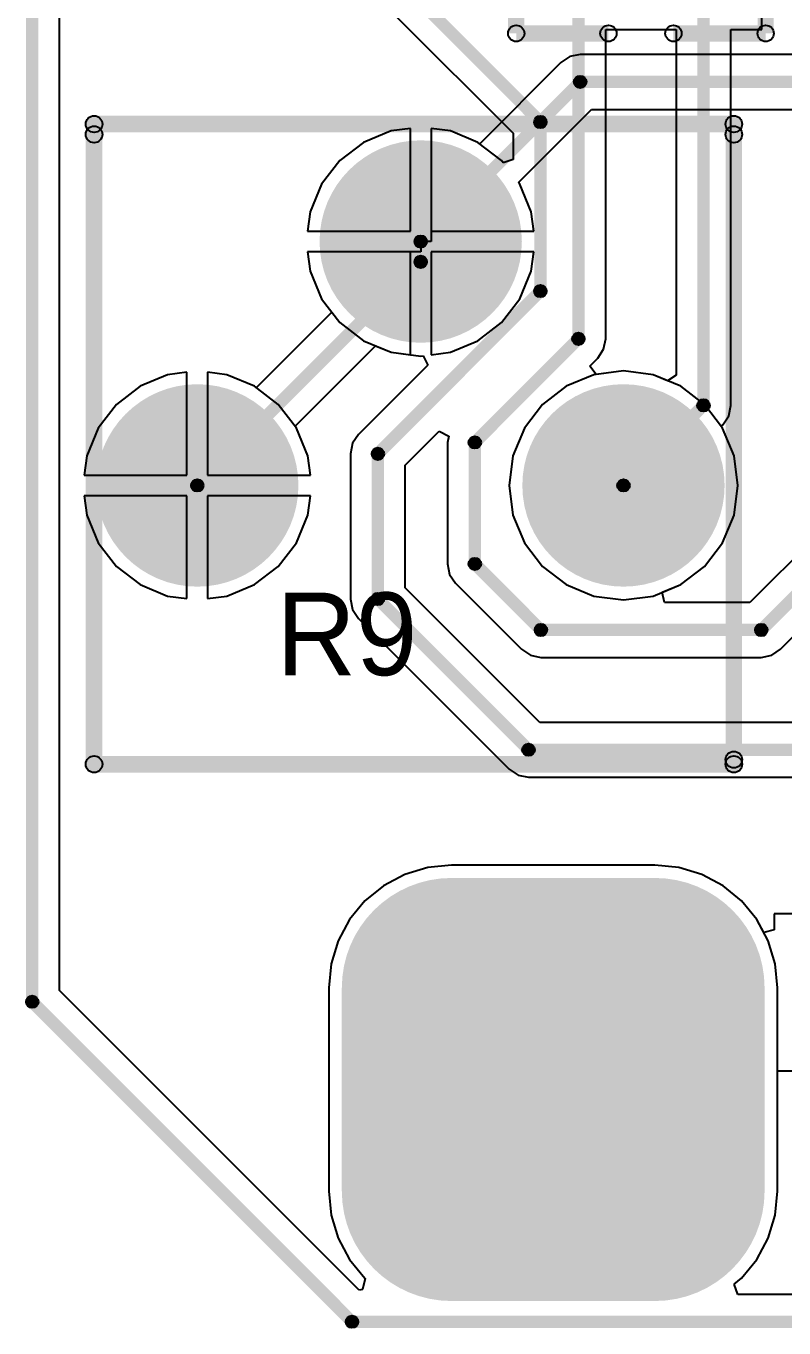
# Model space of a CAD drawing. Header units: millimetres. Extents: x -51.7 to 0.1, y -4.1 to 27.4.
# Drawn here: x -51.45 to -42.12, y -4.08 to 11.94 of the extents above; entities that cross this region are included whole.
import ezdxf

# ---------------------------------------------------------------- set-up
doc = ezdxf.new("R2010")
doc.units = ezdxf.units.MM
for name, color, linetype in [('BottomLayer', 5, 'Continuous'), ('BottomSolder', 6, 'Continuous'), ('KeepOutLayer', 6, 'Continuous'), ('MultiLayer', 9, 'Continuous'), ('PadHoleLayer', 156, 'Continuous'), ('TopLayer', 1, 'Continuous'), ('TopOverlay', 2, 'Continuous'), ('TopPaste', 8, 'Continuous'), ('TopSolder', 216, 'Continuous')]:
    doc.layers.add(name, color=color, linetype=linetype)

# ---------------------------------------------------------------- blocks, each defined once
blk = doc.blocks.new('0603_R_18')
at = {"layer": 'TopLayer'}
for points in [[(-1.235, 0.49), (-0.305, 0.49), (-0.305, -0.49), (-1.235, -0.49)], [(0.305, 0.49), (1.235, 0.49), (1.235, -0.49), (0.305, -0.49)]]:
    blk.add_hatch(color=1, dxfattribs=at).paths.add_polyline_path(points)
at = {"layer": 'TopOverlay'}
h = blk.add_hatch(color=2, dxfattribs=at)
edge = h.paths.add_edge_path()
edge.add_arc((-1.535, 0.79), 0.1, 0, 360)
h = blk.add_hatch(color=2, dxfattribs=at)
edge = h.paths.add_edge_path()
edge.add_arc((-1.535, 0.79), 0.1, 0, 360)
for points in [[(-1.535, 0.69), (-1.535, 0.89), (-0.4, 0.89), (-0.4, 0.69)], [(0.4, 0.69), (0.4, 0.89), (1.535, 0.89), (1.535, 0.69)], [(-1.435, -0.79), (-1.635, -0.79), (-1.635, 0.79), (-1.435, 0.79)], [(1.635, -0.79), (1.435, -0.79), (1.435, 0.79), (1.635, 0.79)], [(-1.535, -0.89), (-1.535, -0.69), (-0.4, -0.69), (-0.4, -0.89)], [(0.4, -0.89), (0.4, -0.69), (1.535, -0.69), (1.535, -0.89)]]:
    blk.add_hatch(color=2, dxfattribs=at).paths.add_polyline_path(points)
h = blk.add_hatch(color=2, dxfattribs=at)
edge = h.paths.add_edge_path()
edge.add_arc((-0.4, 0.79), 0.1, 0, 360)
h = blk.add_hatch(color=2, dxfattribs=at)
edge = h.paths.add_edge_path()
edge.add_arc((0.4, 0.79), 0.1, 0, 360)
h = blk.add_hatch(color=2, dxfattribs=at)
edge = h.paths.add_edge_path()
edge.add_arc((1.535, 0.79), 0.1, 0, 360)
h = blk.add_hatch(color=2, dxfattribs=at)
edge = h.paths.add_edge_path()
edge.add_arc((1.535, 0.79), 0.1, 0, 360)
h = blk.add_hatch(color=2, dxfattribs=at)
edge = h.paths.add_edge_path()
edge.add_arc((-1.535, -0.79), 0.1, 0, 360)
h = blk.add_hatch(color=2, dxfattribs=at)
edge = h.paths.add_edge_path()
edge.add_arc((-1.535, -0.79), 0.1, 0, 360)
h = blk.add_hatch(color=2, dxfattribs=at)
edge = h.paths.add_edge_path()
edge.add_arc((-0.4, -0.79), 0.1, 0, 360)
h = blk.add_hatch(color=2, dxfattribs=at)
edge = h.paths.add_edge_path()
edge.add_arc((0.4, -0.79), 0.1, 0, 360)
h = blk.add_hatch(color=2, dxfattribs=at)
edge = h.paths.add_edge_path()
edge.add_arc((1.535, -0.79), 0.1, 0, 360)
h = blk.add_hatch(color=2, dxfattribs=at)
edge = h.paths.add_edge_path()
edge.add_arc((1.535, -0.79), 0.1, 0, 360)
at = {"layer": 'TopPaste'}
for points in [[(-1.235, 0.49), (-0.305, 0.49), (-0.305, -0.49), (-1.235, -0.49)], [(0.305, 0.49), (1.235, 0.49), (1.235, -0.49), (0.305, -0.49)]]:
    blk.add_hatch(color=8, dxfattribs=at).paths.add_polyline_path(points)
at = {"layer": 'TopSolder'}
for points in [[(-1.337, 0.592), (-0.203, 0.592), (-0.203, -0.592), (-1.337, -0.592)], [(0.203, 0.592), (1.337, 0.592), (1.337, -0.592), (0.203, -0.592)]]:
    blk.add_hatch(color=216, dxfattribs=at).paths.add_polyline_path(points)
at = {"layer": 'TopOverlay'}
for centre in [(-1.535, 0.79), (-1.535, 0.79), (-0.4, 0.79), (0.4, 0.79), (1.535, 0.79), (1.535, 0.79), (-1.535, -0.79), (-1.535, -0.79), (-0.4, -0.79), (0.4, -0.79), (1.535, -0.79), (1.535, -0.79)]:
    blk.add_circle(centre, 0.1, dxfattribs=at)
blk = doc.blocks.new('PCB_3362___NEW_27')
at = {"layer": 'BottomLayer'}
h = blk.add_hatch(color=5, dxfattribs=at)
edge = h.paths.add_edge_path()
edge.add_arc((0, 1.5), 1.143, 0, 360)
h = blk.add_hatch(color=5, dxfattribs=at)
edge = h.paths.add_edge_path()
edge.add_arc((-2.75, -1.5), 1.143, 0, 360)
h = blk.add_hatch(color=5, dxfattribs=at)
edge = h.paths.add_edge_path()
edge.add_arc((2.496, -1.5), 1.143, 0, 360)
at = {"layer": 'BottomSolder'}
h = blk.add_hatch(color=6, dxfattribs=at)
edge = h.paths.add_edge_path()
edge.add_arc((0, 1.5), 1.245, 0, 360)
h = blk.add_hatch(color=6, dxfattribs=at)
edge = h.paths.add_edge_path()
edge.add_arc((-2.75, -1.5), 1.245, 0, 360)
h = blk.add_hatch(color=6, dxfattribs=at)
edge = h.paths.add_edge_path()
edge.add_arc((2.496, -1.5), 1.245, 0, 360)
at = {"layer": 'MultiLayer'}
h = blk.add_hatch(color=9, dxfattribs=at)
edge = h.paths.add_edge_path()
edge.add_arc((0, 1.5), 1.143, 0, 360)
h = blk.add_hatch(color=9, dxfattribs=at)
edge = h.paths.add_edge_path()
edge.add_arc((-2.75, -1.5), 1.143, 0, 360)
h = blk.add_hatch(color=9, dxfattribs=at)
edge = h.paths.add_edge_path()
edge.add_arc((2.496, -1.5), 1.143, 0, 360)
at = {"layer": 'PadHoleLayer'}
h = blk.add_hatch(color=156, dxfattribs=at)
edge = h.paths.add_edge_path()
edge.add_arc((0, 1.5), 0.635, 0, 360)
h = blk.add_hatch(color=156, dxfattribs=at)
edge = h.paths.add_edge_path()
edge.add_arc((-2.75, -1.5), 0.635, 0, 360)
h = blk.add_hatch(color=156, dxfattribs=at)
edge = h.paths.add_edge_path()
edge.add_arc((2.496, -1.5), 0.635, 0, 360)
at = {"layer": 'TopLayer'}
h = blk.add_hatch(color=1, dxfattribs=at)
edge = h.paths.add_edge_path()
edge.add_arc((0, 1.5), 1.143, 0, 360)
h = blk.add_hatch(color=1, dxfattribs=at)
edge = h.paths.add_edge_path()
edge.add_arc((-2.75, -1.5), 1.143, 0, 360)
h = blk.add_hatch(color=1, dxfattribs=at)
edge = h.paths.add_edge_path()
edge.add_arc((2.496, -1.5), 1.143, 0, 360)
at = {"layer": 'TopOverlay'}
h = blk.add_hatch(color=2, dxfattribs=at)
edge = h.paths.add_edge_path()
edge.add_arc((-4.02, 2.945), 0.102, 0, 360)
for points in [[(-4.02, 2.843), (-4.02, 3.047), (3.854, 3.047), (3.854, 2.843)], [(-3.918, -4.929), (-4.122, -4.929), (-4.122, 2.818), (-3.918, 2.818)], [(3.956, -4.873), (3.752, -4.873), (3.752, 2.818), (3.956, 2.818)], [(-4.02, -5.031), (-4.02, -4.827), (3.854, -4.827), (3.854, -5.031)]]:
    blk.add_hatch(color=2, dxfattribs=at).paths.add_polyline_path(points)
h = blk.add_hatch(color=2, dxfattribs=at)
edge = h.paths.add_edge_path()
edge.add_arc((3.854, 2.945), 0.102, 0, 360)
h = blk.add_hatch(color=2, dxfattribs=at)
edge = h.paths.add_edge_path()
edge.add_arc((-4.02, 2.818), 0.102, 0, 360)
h = blk.add_hatch(color=2, dxfattribs=at)
edge = h.paths.add_edge_path()
edge.add_arc((3.854, 2.818), 0.102, 0, 360)
h = blk.add_hatch(color=2, dxfattribs=at)
edge = h.paths.add_edge_path()
edge.add_arc((3.854, -4.873), 0.102, 0, 360)
h = blk.add_hatch(color=2, dxfattribs=at)
edge = h.paths.add_edge_path()
edge.add_arc((-4.02, -4.929), 0.102, 0, 360)
h = blk.add_hatch(color=2, dxfattribs=at)
edge = h.paths.add_edge_path()
edge.add_arc((-4.02, -4.929), 0.102, 0, 360)
h = blk.add_hatch(color=2, dxfattribs=at)
edge = h.paths.add_edge_path()
edge.add_arc((3.854, -4.929), 0.102, 0, 360)
at = {"layer": 'TopSolder'}
h = blk.add_hatch(color=216, dxfattribs=at)
edge = h.paths.add_edge_path()
edge.add_arc((0, 1.5), 1.245, 0, 360)
h = blk.add_hatch(color=216, dxfattribs=at)
edge = h.paths.add_edge_path()
edge.add_arc((-2.75, -1.5), 1.245, 0, 360)
h = blk.add_hatch(color=216, dxfattribs=at)
edge = h.paths.add_edge_path()
edge.add_arc((2.496, -1.5), 1.245, 0, 360)
at = {"layer": 'TopOverlay'}
for centre in [(-4.02, 2.945), (3.854, 2.945), (-4.02, 2.818), (3.854, 2.818), (3.854, -4.873), (-4.02, -4.929), (-4.02, -4.929), (3.854, -4.929)]:
    blk.add_circle(centre, 0.102, dxfattribs=at)

msp = doc.modelspace()

# ---------------------------------------------------------------- hatches: boundary and pattern name
at = {"layer": 'BottomLayer'}
for points in [[(-46.535, 9.233), (-46.643, 9.341), (-44.68, 11.304), (-44.572, 11.196)], [(-44.626, 11.174), (-44.626, 11.326), (-34.553, 11.326), (-34.553, 11.174)]]:
    msp.add_hatch(color=5, dxfattribs=at).paths.add_polyline_path(points)
h = msp.add_hatch(color=5, dxfattribs=at)
edge = h.paths.add_edge_path()
edge.add_arc((-44.626, 11.25), 0.0762, 0, 360)
h = msp.add_hatch(color=5, dxfattribs=at)
edge = h.paths.add_edge_path()
edge.add_arc((-44.626, 11.25), 0.0762, 0, 360)
h = msp.add_hatch(color=5, dxfattribs=at)
edge = h.paths.add_edge_path()
edge.add_arc((-46.589, 9.287), 0.0762, 0, 360)
h = msp.add_hatch(color=5, dxfattribs=at)
edge = h.paths.add_edge_path()
edge.add_arc((-46.208, 0.107), 1.25, 90, 180)
edge.add_line((-47.458, 0.107), (-47.458, -2.393))
edge.add_arc((-46.208, -2.393), 1.25, 180, 270)
edge.add_line((-46.208, -3.643), (-43.708, -3.643))
edge.add_arc((-43.708, -2.393), 1.25, 270, 360)
edge.add_line((-42.458, -2.393), (-42.458, 0.107))
edge.add_arc((-43.708, 0.107), 1.25, 0, 90)
edge.add_line((-43.708, 1.357), (-46.208, 1.357))
at = {"layer": 'BottomSolder'}
h = msp.add_hatch(color=6, dxfattribs=at)
edge = h.paths.add_edge_path()
edge.add_arc((-46.208, 0.107), 1.352, 90, 180)
edge.add_line((-47.56, 0.107), (-47.56, -2.393))
edge.add_arc((-46.208, -2.393), 1.352, 180, 270)
edge.add_line((-46.208, -3.745), (-43.708, -3.745))
edge.add_arc((-43.708, -2.393), 1.352, 270, 360)
edge.add_line((-42.356, -2.393), (-42.356, 0.107))
edge.add_arc((-43.708, 0.107), 1.352, 0, 90)
edge.add_line((-43.708, 1.459), (-46.208, 1.459))
at = {"layer": 'KeepOutLayer'}
for points in [[(-51.295, -0.064), (-51.447, -0.064), (-51.447, 27.369), (-51.295, 27.369)], [(-51.425, -0.118), (-51.317, -0.01), (-47.381, -3.946), (-47.489, -4.054)], [(-47.435, -4.076), (-47.435, -3.924), (-4, -3.924), (-4, -4.076)]]:
    msp.add_hatch(color=6, dxfattribs=at).paths.add_polyline_path(points)
h = msp.add_hatch(color=6, dxfattribs=at)
edge = h.paths.add_edge_path()
edge.add_arc((-51.371, -0.064), 0.0762, 0, 360)
h = msp.add_hatch(color=6, dxfattribs=at)
edge = h.paths.add_edge_path()
edge.add_arc((-51.371, -0.064), 0.0762, 0, 360)
h = msp.add_hatch(color=6, dxfattribs=at)
edge = h.paths.add_edge_path()
edge.add_arc((-47.435, -4), 0.0762, 0, 360)
h = msp.add_hatch(color=6, dxfattribs=at)
edge = h.paths.add_edge_path()
edge.add_arc((-47.435, -4), 0.0762, 0, 360)
at = {"layer": 'MultiLayer'}
h = msp.add_hatch(color=9, dxfattribs=at)
edge = h.paths.add_edge_path()
edge.add_arc((-46.208, 0.107), 1.25, 90, 180)
edge.add_line((-47.458, 0.107), (-47.458, -2.393))
edge.add_arc((-46.208, -2.393), 1.25, 180, 270)
edge.add_line((-46.208, -3.643), (-43.708, -3.643))
edge.add_arc((-43.708, -2.393), 1.25, 270, 360)
edge.add_line((-42.458, -2.393), (-42.458, 0.107))
edge.add_arc((-43.708, 0.107), 1.25, 0, 90)
edge.add_line((-43.708, 1.357), (-46.208, 1.357))
at = {"layer": 'PadHoleLayer'}
h = msp.add_hatch(color=156, dxfattribs=at)
edge = h.paths.add_edge_path()
edge.add_arc((-44.958, -1.143), 1.55, 0, 360)
at = {"layer": 'TopLayer'}
for points in [[(-44.572, 8.09), (-44.724, 8.09), (-44.724, 12.637), (-44.572, 12.637)], [(-43.032, 7.272), (-43.184, 7.272), (-43.184, 12.637), (-43.032, 12.637)], [(-46.795, 12.329), (-46.688, 12.437), (-45.062, 10.811), (-45.17, 10.704)], [(-45.04, 8.677), (-45.192, 8.677), (-45.192, 10.757), (-45.04, 10.757)], [(-46.513, 9.037), (-46.665, 9.037), (-46.665, 9.287), (-46.513, 9.287)], [(-49.285, 6.233), (-49.393, 6.341), (-46.643, 9.091), (-46.535, 8.983)], [(-47.063, 6.622), (-47.17, 6.73), (-45.17, 8.731), (-45.062, 8.623)], [(-45.869, 6.762), (-45.977, 6.87), (-44.702, 8.144), (-44.594, 8.037)], [(-44.039, 6.233), (-44.147, 6.341), (-43.162, 7.326), (-43.054, 7.218)], [(-45.846, 5.322), (-45.999, 5.322), (-45.999, 6.816), (-45.846, 6.816)], [(-47.04, 4.89), (-47.193, 4.89), (-47.193, 6.676), (-47.04, 6.676)], [(-42.343, 4.455), (-42.451, 4.563), (-40.63, 6.384), (-40.522, 6.276)], [(-45.977, 5.268), (-45.869, 5.376), (-45.056, 4.563), (-45.164, 4.455)], [(-47.17, 4.836), (-47.063, 4.944), (-45.208, 3.09), (-45.316, 2.982)], [(-45.11, 4.433), (-45.11, 4.585), (-42.397, 4.585), (-42.397, 4.433)], [(-45.262, 2.96), (-45.262, 3.112), (-31.102, 3.112), (-31.102, 2.96)]]:
    msp.add_hatch(color=1, dxfattribs=at).paths.add_polyline_path(points)
h = msp.add_hatch(color=1, dxfattribs=at)
edge = h.paths.add_edge_path()
edge.add_arc((-45.116, 10.757), 0.0762, 0, 360)
h = msp.add_hatch(color=1, dxfattribs=at)
edge = h.paths.add_edge_path()
edge.add_arc((-45.116, 10.757), 0.0762, 0, 360)
h = msp.add_hatch(color=1, dxfattribs=at)
edge = h.paths.add_edge_path()
edge.add_arc((-46.589, 9.287), 0.0762, 0, 360)
h = msp.add_hatch(color=1, dxfattribs=at)
edge = h.paths.add_edge_path()
edge.add_arc((-46.589, 9.037), 0.0762, 0, 360)
h = msp.add_hatch(color=1, dxfattribs=at)
edge = h.paths.add_edge_path()
edge.add_arc((-46.589, 9.037), 0.0762, 0, 360)
h = msp.add_hatch(color=1, dxfattribs=at)
edge = h.paths.add_edge_path()
edge.add_arc((-45.116, 8.677), 0.0762, 0, 360)
h = msp.add_hatch(color=1, dxfattribs=at)
edge = h.paths.add_edge_path()
edge.add_arc((-45.116, 8.677), 0.0762, 0, 360)
h = msp.add_hatch(color=1, dxfattribs=at)
edge = h.paths.add_edge_path()
edge.add_arc((-44.648, 8.09), 0.0762, 0, 360)
h = msp.add_hatch(color=1, dxfattribs=at)
edge = h.paths.add_edge_path()
edge.add_arc((-44.648, 8.09), 0.0762, 0, 360)
h = msp.add_hatch(color=1, dxfattribs=at)
edge = h.paths.add_edge_path()
edge.add_arc((-43.108, 7.272), 0.0762, 0, 360)
h = msp.add_hatch(color=1, dxfattribs=at)
edge = h.paths.add_edge_path()
edge.add_arc((-43.108, 7.272), 0.0762, 0, 360)
h = msp.add_hatch(color=1, dxfattribs=at)
edge = h.paths.add_edge_path()
edge.add_arc((-45.923, 6.816), 0.0762, 0, 360)
h = msp.add_hatch(color=1, dxfattribs=at)
edge = h.paths.add_edge_path()
edge.add_arc((-45.923, 6.816), 0.0762, 0, 360)
h = msp.add_hatch(color=1, dxfattribs=at)
edge = h.paths.add_edge_path()
edge.add_arc((-47.116, 6.676), 0.0762, 0, 360)
h = msp.add_hatch(color=1, dxfattribs=at)
edge = h.paths.add_edge_path()
edge.add_arc((-47.116, 6.676), 0.0762, 0, 360)
h = msp.add_hatch(color=1, dxfattribs=at)
edge = h.paths.add_edge_path()
edge.add_arc((-49.339, 6.287), 0.0762, 0, 360)
h = msp.add_hatch(color=1, dxfattribs=at)
edge = h.paths.add_edge_path()
edge.add_arc((-44.093, 6.287), 0.0762, 0, 360)
h = msp.add_hatch(color=1, dxfattribs=at)
edge = h.paths.add_edge_path()
edge.add_arc((-45.923, 5.322), 0.0762, 0, 360)
h = msp.add_hatch(color=1, dxfattribs=at)
edge = h.paths.add_edge_path()
edge.add_arc((-45.923, 5.322), 0.0762, 0, 360)
h = msp.add_hatch(color=1, dxfattribs=at)
edge = h.paths.add_edge_path()
edge.add_arc((-47.116, 4.89), 0.0762, 0, 360)
h = msp.add_hatch(color=1, dxfattribs=at)
edge = h.paths.add_edge_path()
edge.add_arc((-47.116, 4.89), 0.0762, 0, 360)
h = msp.add_hatch(color=1, dxfattribs=at)
edge = h.paths.add_edge_path()
edge.add_arc((-45.11, 4.509), 0.0762, 0, 360)
h = msp.add_hatch(color=1, dxfattribs=at)
edge = h.paths.add_edge_path()
edge.add_arc((-45.11, 4.509), 0.0762, 0, 360)
h = msp.add_hatch(color=1, dxfattribs=at)
edge = h.paths.add_edge_path()
edge.add_arc((-42.397, 4.509), 0.0762, 0, 360)
h = msp.add_hatch(color=1, dxfattribs=at)
edge = h.paths.add_edge_path()
edge.add_arc((-42.397, 4.509), 0.0762, 0, 360)
h = msp.add_hatch(color=1, dxfattribs=at)
edge = h.paths.add_edge_path()
edge.add_arc((-45.262, 3.036), 0.0762, 0, 360)
h = msp.add_hatch(color=1, dxfattribs=at)
edge = h.paths.add_edge_path()
edge.add_arc((-45.262, 3.036), 0.0762, 0, 360)
h = msp.add_hatch(color=1, dxfattribs=at)
edge = h.paths.add_edge_path()
edge.add_arc((-46.208, 0.107), 1.25, 90, 180)
edge.add_line((-47.458, 0.107), (-47.458, -2.393))
edge.add_arc((-46.208, -2.393), 1.25, 180, 270)
edge.add_line((-46.208, -3.643), (-43.708, -3.643))
edge.add_arc((-43.708, -2.393), 1.25, 270, 360)
edge.add_line((-42.458, -2.393), (-42.458, 0.107))
edge.add_arc((-43.708, 0.107), 1.25, 0, 90)
edge.add_line((-43.708, 1.357), (-46.208, 1.357))
at = {"layer": 'TopSolder'}
h = msp.add_hatch(color=216, dxfattribs=at)
edge = h.paths.add_edge_path()
edge.add_arc((-46.208, 0.107), 1.352, 90, 180)
edge.add_line((-47.56, 0.107), (-47.56, -2.393))
edge.add_arc((-46.208, -2.393), 1.352, 180, 270)
edge.add_line((-46.208, -3.745), (-43.708, -3.745))
edge.add_arc((-43.708, -2.393), 1.352, 270, 360)
edge.add_line((-42.356, -2.393), (-42.356, 0.107))
edge.add_arc((-43.708, 0.107), 1.352, 0, 90)
edge.add_line((-43.708, 1.459), (-46.208, 1.459))

# ---------------------------------------------------------------- linework, layer by layer
at = {"layer": 'BottomLayer'}
for p, q in [((-51.034, 0.075), (-51.034, 18.278)), ((-44.755, 11.561), (-44.864, 11.488)), ((-44.626, 11.587), (-44.755, 11.561)), ((-34.553, 11.587), (-44.626, 11.587)), ((-44.626, 11.587), (-44.626, 11.587)), ((-44.864, 11.488), (-45.862, 10.49)), ((-45.386, 10.014), (-44.487, 10.913)), ((-44.487, 10.913), (-38.835, 10.913)), ((-46.954, 10.648), (-47.294, 10.507)), ((-46.716, 10.679), (-46.954, 10.648)), ((-46.716, 9.414), (-46.716, 10.679)), ((-46.224, 10.648), (-46.462, 10.679)), ((-46.462, 10.679), (-46.462, 9.414)), ((-45.884, 10.507), (-46.224, 10.648)), ((-47.294, 10.507), (-47.585, 10.283)), ((-45.862, 10.49), (-45.884, 10.507)), ((-47.585, 10.283), (-47.809, 9.992)), ((-47.809, 9.992), (-47.95, 9.652)), ((-45.369, 9.992), (-45.386, 10.014)), ((-45.228, 9.652), (-45.369, 9.992)), ((-47.95, 9.652), (-47.981, 9.414)), ((-45.197, 9.414), (-45.228, 9.652)), ((-47.981, 9.414), (-46.716, 9.414)), ((-46.462, 9.414), (-45.197, 9.414)), ((-46.716, 9.16), (-47.981, 9.16)), ((-47.981, 9.16), (-47.95, 8.922)), ((-46.716, 7.895), (-46.716, 9.16)), ((-45.197, 9.16), (-46.462, 9.16)), ((-46.462, 9.16), (-46.462, 7.895)), ((-45.228, 8.922), (-45.197, 9.16)), ((-47.95, 8.922), (-47.809, 8.582)), ((-45.369, 8.582), (-45.228, 8.922)), ((-47.809, 8.582), (-47.585, 8.291)), ((-45.593, 8.291), (-45.369, 8.582)), ((-47.585, 8.291), (-47.294, 8.067)), ((-45.884, 8.067), (-45.593, 8.291)), ((-47.294, 8.067), (-46.954, 7.926)), ((-46.224, 7.926), (-45.884, 8.067)), ((-46.954, 7.926), (-46.716, 7.895)), ((-46.462, 7.895), (-46.224, 7.926)), ((-44.093, 7.696), (-44.458, 7.648)), ((-43.728, 7.648), (-44.093, 7.696)), ((-49.704, 7.648), (-50.044, 7.507)), ((-49.466, 7.679), (-49.704, 7.648)), ((-49.466, 6.414), (-49.466, 7.679)), ((-48.974, 7.648), (-49.212, 7.679)), ((-49.212, 7.679), (-49.212, 6.414)), ((-48.634, 7.507), (-48.974, 7.648)), ((-44.458, 7.648), (-44.798, 7.507)), ((-43.388, 7.507), (-43.728, 7.648)), ((-50.044, 7.507), (-50.335, 7.283)), ((-48.343, 7.283), (-48.634, 7.507)), ((-44.798, 7.507), (-45.089, 7.283)), ((-43.097, 7.283), (-43.388, 7.507)), ((-50.335, 7.283), (-50.559, 6.992)), ((-48.119, 6.992), (-48.343, 7.283)), ((-45.089, 7.283), (-45.313, 6.992)), ((-42.873, 6.992), (-43.097, 7.283)), ((-50.559, 6.992), (-50.7, 6.652)), ((-47.978, 6.652), (-48.119, 6.992)), ((-45.313, 6.992), (-45.454, 6.652)), ((-42.732, 6.652), (-42.873, 6.992)), ((-50.7, 6.652), (-50.731, 6.414)), ((-47.947, 6.414), (-47.978, 6.652)), ((-45.454, 6.652), (-45.502, 6.287)), ((-42.684, 6.287), (-42.732, 6.652)), ((-50.731, 6.414), (-49.466, 6.414)), ((-49.212, 6.414), (-47.947, 6.414)), ((-45.502, 6.287), (-45.454, 5.922)), ((-42.732, 5.922), (-42.684, 6.287)), ((-49.466, 6.16), (-50.731, 6.16)), ((-50.731, 6.16), (-50.7, 5.922)), ((-49.466, 4.895), (-49.466, 6.16)), ((-47.947, 6.16), (-49.212, 6.16)), ((-49.212, 6.16), (-49.212, 4.895)), ((-47.978, 5.922), (-47.947, 6.16)), ((-50.7, 5.922), (-50.559, 5.582)), ((-48.119, 5.582), (-47.978, 5.922)), ((-45.454, 5.922), (-45.313, 5.582)), ((-42.873, 5.582), (-42.732, 5.922)), ((-50.559, 5.582), (-50.335, 5.291)), ((-48.343, 5.291), (-48.119, 5.582)), ((-45.313, 5.582), (-45.089, 5.291)), ((-43.097, 5.291), (-42.873, 5.582)), ((-50.335, 5.291), (-50.044, 5.067)), ((-48.634, 5.067), (-48.343, 5.291)), ((-45.089, 5.291), (-44.798, 5.067)), ((-43.388, 5.067), (-43.097, 5.291)), ((-50.044, 5.067), (-49.704, 4.926)), ((-48.974, 4.926), (-48.634, 5.067)), ((-44.798, 5.067), (-44.458, 4.926)), ((-43.728, 4.926), (-43.388, 5.067)), ((-49.704, 4.926), (-49.466, 4.895)), ((-49.212, 4.895), (-48.974, 4.926)), ((-44.458, 4.926), (-44.093, 4.878)), ((-44.093, 4.878), (-43.728, 4.926)), ((-46.208, 1.618), (-46.503, 1.589)), ((-43.708, 1.618), (-46.208, 1.618)), ((-43.413, 1.589), (-43.708, 1.618)), ((-46.786, 1.503), (-47.048, 1.364)), ((-46.503, 1.589), (-46.786, 1.503)), ((-43.13, 1.503), (-43.413, 1.589)), ((-42.868, 1.364), (-43.13, 1.503)), ((-47.048, 1.364), (-47.277, 1.176)), ((-42.639, 1.176), (-42.868, 1.364)), ((-47.277, 1.176), (-47.465, 0.947)), ((-42.451, 0.947), (-42.639, 1.176)), ((-47.465, 0.947), (-47.604, 0.685)), ((-42.312, 0.685), (-42.451, 0.947)), ((-47.604, 0.685), (-47.69, 0.402)), ((-42.226, 0.402), (-42.312, 0.685)), ((-47.69, 0.402), (-47.719, 0.107)), ((-42.197, 0.107), (-42.226, 0.402)), ((-47.347, -3.611), (-51.034, 0.075)), ((-47.719, 0.107), (-47.719, -2.393)), ((-42.197, -2.393), (-42.197, 0.107)), ((-47.719, -2.393), (-47.69, -2.688)), ((-42.226, -2.688), (-42.197, -2.393)), ((-47.69, -2.688), (-47.604, -2.971)), ((-42.312, -2.971), (-42.226, -2.688)), ((-47.604, -2.971), (-47.465, -3.233)), ((-42.451, -3.233), (-42.312, -2.971)), ((-47.465, -3.233), (-47.277, -3.462)), ((-42.639, -3.462), (-42.451, -3.233)), ((-47.271, -3.467), (-47.305, -3.603)), ((-47.277, -3.462), (-47.271, -3.467)), ((-42.73, -3.536), (-42.639, -3.462)), ((-47.305, -3.603), (-47.347, -3.611)), ((-42.685, -3.663), (-42.73, -3.536)), ((-8.623, -3.663), (-42.685, -3.663))]:
    msp.add_line(p, q, dxfattribs=at)
for centre in [(-44.626, 11.25), (-44.626, 11.25), (-46.589, 9.287)]:
    msp.add_circle(centre, 0.0762, dxfattribs=at)
at = {"layer": 'KeepOutLayer'}
for centre in [(-51.371, -0.064), (-51.371, -0.064), (-47.435, -4), (-47.435, -4)]:
    msp.add_circle(centre, 0.0762, dxfattribs=at)
at = {"layer": 'TopLayer'}
for p, q in [((-51.034, 0.075), (-51.034, 18.278)), ((-42.389, 11.893), (-42.389, 13.084)), ((-46.881, 12.046), (-45.452, 10.618)), ((-44.311, 8.09), (-44.311, 11.893)), ((-44.311, 11.893), (-43.929, 11.893)), ((-43.929, 11.893), (-43.929, 11.893)), ((-43.929, 11.893), (-43.827, 11.893)), ((-43.827, 11.893), (-43.827, 11.893)), ((-43.827, 11.893), (-43.445, 11.893)), ((-43.445, 11.893), (-43.445, 7.645)), ((-42.771, 7.272), (-42.771, 11.893)), ((-42.771, 11.893), (-42.389, 11.893)), ((-46.954, 10.648), (-47.294, 10.507)), ((-46.716, 10.679), (-46.954, 10.648)), ((-46.716, 9.414), (-46.716, 10.679)), ((-46.224, 10.648), (-46.462, 10.679)), ((-46.462, 10.679), (-46.462, 9.287)), ((-45.884, 10.507), (-46.224, 10.648)), ((-45.452, 10.618), (-45.452, 10.298)), ((-47.294, 10.507), (-47.585, 10.283)), ((-45.593, 10.283), (-45.884, 10.507)), ((-47.585, 10.283), (-47.809, 9.992)), ((-45.573, 10.257), (-45.593, 10.283)), ((-45.452, 10.298), (-45.573, 10.257)), ((-47.809, 9.992), (-47.95, 9.652)), ((-47.95, 9.652), (-47.981, 9.414)), ((-47.981, 9.414), (-46.716, 9.414)), ((-46.589, 9.16), (-47.981, 9.16)), ((-47.981, 9.16), (-47.95, 8.922)), ((-46.462, 9.287), (-46.589, 9.287)), ((-46.589, 9.287), (-46.589, 9.16)), ((-47.95, 8.922), (-47.809, 8.582)), ((-47.809, 8.582), (-47.684, 8.419)), ((-47.684, 8.419), (-48.612, 7.49)), ((-44.337, 7.962), (-44.311, 8.09)), ((-48.136, 7.014), (-47.145, 8.005)), ((-47.145, 8.005), (-46.954, 7.926)), ((-46.954, 7.926), (-46.589, 7.878)), ((-46.589, 7.878), (-46.557, 7.882)), ((-46.557, 7.882), (-46.5, 7.768)), ((-44.507, 7.755), (-44.41, 7.852)), ((-44.41, 7.852), (-44.337, 7.962)), ((-46.5, 7.768), (-47.355, 6.914)), ((-44.431, 7.652), (-44.507, 7.755)), ((-44.093, 7.696), (-44.431, 7.652)), ((-43.728, 7.648), (-44.093, 7.696)), ((-49.704, 7.648), (-50.044, 7.507)), ((-49.466, 7.679), (-49.704, 7.648)), ((-49.466, 6.414), (-49.466, 7.679)), ((-48.974, 7.648), (-49.212, 7.679)), ((-49.212, 7.679), (-49.212, 6.414)), ((-48.634, 7.507), (-48.974, 7.648)), ((-43.55, 7.574), (-43.728, 7.648)), ((-43.445, 7.645), (-43.55, 7.574)), ((-50.044, 7.507), (-50.335, 7.283)), ((-48.612, 7.49), (-48.634, 7.507)), ((-50.335, 7.283), (-50.559, 6.992)), ((-42.797, 7.143), (-42.771, 7.272)), ((-42.87, 7.034), (-42.797, 7.143)), ((-50.559, 6.992), (-50.7, 6.652)), ((-48.119, 6.992), (-48.136, 7.014)), ((-47.978, 6.652), (-48.119, 6.992)), ((-47.355, 6.914), (-47.428, 6.805)), ((-46.78, 6.537), (-46.361, 6.955)), ((-46.361, 6.955), (-46.244, 6.893)), ((-46.244, 6.893), (-46.259, 6.816)), ((-42.89, 7.014), (-42.87, 7.034)), ((-42.873, 6.992), (-42.89, 7.014)), ((-42.732, 6.652), (-42.873, 6.992)), ((-47.428, 6.805), (-47.453, 6.676)), ((-46.259, 6.816), (-46.259, 5.322)), ((-50.7, 6.652), (-50.731, 6.414)), ((-47.947, 6.414), (-47.978, 6.652)), ((-47.453, 6.676), (-47.453, 4.89)), ((-42.684, 6.287), (-42.732, 6.652)), ((-50.731, 6.414), (-49.466, 6.414)), ((-49.212, 6.414), (-47.947, 6.414)), ((-46.78, 5.029), (-46.78, 6.537)), ((-40.913, 6.469), (-42.536, 4.846)), ((-42.732, 5.922), (-42.684, 6.287)), ((-49.466, 6.16), (-50.731, 6.16)), ((-50.731, 6.16), (-50.7, 5.922)), ((-49.466, 4.895), (-49.466, 6.16)), ((-47.947, 6.16), (-49.212, 6.16)), ((-49.212, 6.16), (-49.212, 4.895)), ((-47.978, 5.922), (-47.947, 6.16)), ((-42.159, 4.271), (-40.338, 6.092)), ((-50.7, 5.922), (-50.559, 5.582)), ((-48.119, 5.582), (-47.978, 5.922)), ((-42.873, 5.582), (-42.732, 5.922)), ((-50.559, 5.582), (-50.335, 5.291)), ((-48.343, 5.291), (-48.119, 5.582)), ((-43.097, 5.291), (-42.873, 5.582)), ((-50.335, 5.291), (-50.044, 5.067)), ((-48.634, 5.067), (-48.343, 5.291)), ((-46.259, 5.322), (-46.234, 5.193)), ((-43.388, 5.067), (-43.097, 5.291)), ((-46.234, 5.193), (-46.161, 5.084)), ((-50.044, 5.067), (-49.704, 4.926)), ((-48.974, 4.926), (-48.634, 5.067)), ((-45.123, 3.372), (-46.78, 5.029)), ((-46.161, 5.084), (-45.348, 4.271)), ((-43.616, 4.973), (-43.388, 5.067)), ((-43.59, 4.846), (-43.616, 4.973)), ((-49.704, 4.926), (-49.466, 4.895)), ((-49.212, 4.895), (-48.974, 4.926)), ((-47.453, 4.89), (-47.428, 4.761)), ((-42.536, 4.846), (-43.59, 4.846)), ((-47.428, 4.761), (-47.355, 4.652)), ((-47.355, 4.652), (-45.5, 2.798)), ((-45.348, 4.271), (-45.239, 4.198)), ((-45.239, 4.198), (-45.11, 4.172)), ((-45.11, 4.172), (-42.397, 4.172)), ((-42.397, 4.172), (-42.268, 4.198)), ((-42.268, 4.198), (-42.159, 4.271)), ((-39.548, 3.372), (-45.123, 3.372)), ((-45.5, 2.798), (-45.391, 2.725)), ((-45.391, 2.725), (-45.262, 2.699)), ((-45.262, 2.699), (-31.241, 2.699)), ((-46.208, 1.618), (-46.503, 1.589)), ((-43.708, 1.618), (-46.208, 1.618)), ((-43.413, 1.589), (-43.708, 1.618)), ((-46.786, 1.503), (-47.048, 1.364)), ((-46.503, 1.589), (-46.786, 1.503)), ((-43.13, 1.503), (-43.413, 1.589)), ((-42.868, 1.364), (-43.13, 1.503)), ((-47.048, 1.364), (-47.277, 1.176)), ((-42.639, 1.176), (-42.868, 1.364)), ((-47.277, 1.176), (-47.465, 0.947)), ((-42.451, 0.947), (-42.639, 1.176)), ((-32.693, 1.016), (-42.24, 1.016)), ((-42.24, 1.016), (-42.24, 0.821)), ((-47.465, 0.947), (-47.604, 0.685)), ((-42.367, 0.789), (-42.451, 0.947)), ((-42.24, 0.821), (-42.367, 0.789)), ((-47.604, 0.685), (-47.69, 0.402)), ((-47.69, 0.402), (-47.719, 0.107)), ((-47.347, -3.611), (-51.034, 0.075)), ((-47.719, 0.107), (-47.719, -2.393)), ((-42.197, -2.393), (-42.197, -0.914)), ((-42.197, -0.914), (-32.693, -0.914)), ((-47.719, -2.393), (-47.69, -2.688)), ((-42.226, -2.688), (-42.197, -2.393)), ((-47.69, -2.688), (-47.604, -2.971)), ((-42.312, -2.971), (-42.226, -2.688)), ((-47.604, -2.971), (-47.465, -3.233)), ((-42.451, -3.233), (-42.312, -2.971)), ((-47.465, -3.233), (-47.277, -3.462)), ((-42.639, -3.462), (-42.451, -3.233)), ((-47.271, -3.467), (-47.305, -3.603)), ((-47.277, -3.462), (-47.271, -3.467)), ((-42.73, -3.536), (-42.639, -3.462)), ((-47.305, -3.603), (-47.347, -3.611)), ((-42.685, -3.663), (-42.73, -3.536)), ((-40.966, -3.663), (-42.685, -3.663))]:
    msp.add_line(p, q, dxfattribs=at)
for centre in [(-45.116, 10.757), (-45.116, 10.757), (-46.589, 9.287), (-46.589, 9.037), (-46.589, 9.037), (-45.116, 8.677), (-45.116, 8.677), (-44.648, 8.09), (-44.648, 8.09), (-43.108, 7.272), (-43.108, 7.272), (-45.923, 6.816), (-45.923, 6.816), (-47.116, 6.676), (-47.116, 6.676), (-49.339, 6.287), (-44.093, 6.287), (-45.923, 5.322), (-45.923, 5.322), (-47.116, 4.89), (-47.116, 4.89), (-45.11, 4.509), (-45.11, 4.509), (-42.397, 4.509), (-42.397, 4.509), (-45.262, 3.036), (-45.262, 3.036)]:
    msp.add_circle(centre, 0.0762, dxfattribs=at)

# ---------------------------------------------------------------- block references
at = {"rotation": 360}
msp.add_blockref('0603_R_18', (-43.878, 12.637), dxfattribs=at)
msp.add_blockref('PCB_3362___NEW_27', (-46.589, 7.787))

# ---------------------------------------------------------------- texts
at = {"layer": 'TopOverlay'}
msp.add_text('R9', height=1.016, dxfattribs=at).set_placement((-48.367, 3.953))

doc.saveas('drawing.dxf')
